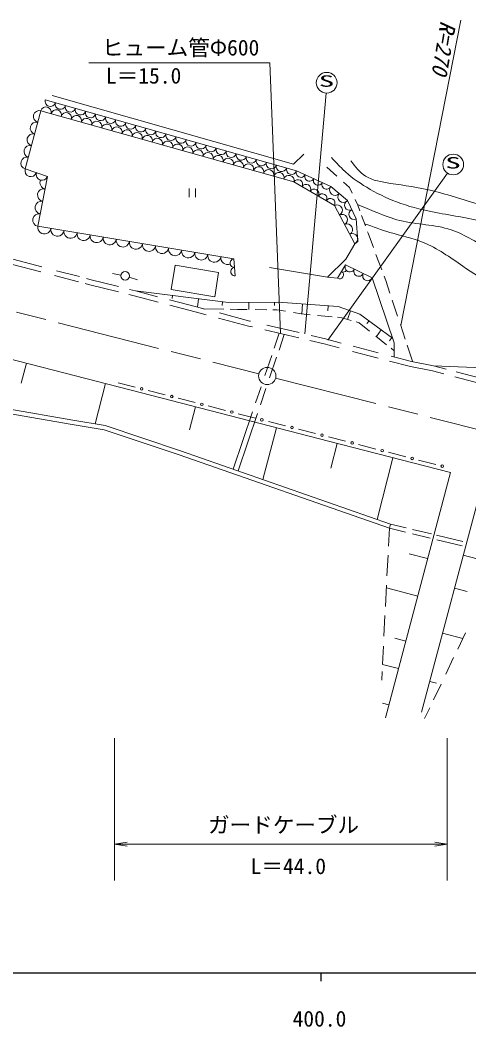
# Model space of a CAD drawing. Units: millimetres, scale not verified. Extents: x 40000 to 680000, y 20000 to 380000.
# Drawn here: x 433152 to 485158, y 198715 to 315483 of the extents above; entities that cross this region are included whole.
import ezdxf
from ezdxf.enums import TextEntityAlignment as Align

# ---------------------------------------------------------------- set-up
doc = ezdxf.new("R2010")
doc.units = ezdxf.units.MM
doc.header["$LTSCALE"] = 1000
doc.linetypes.add('CHAIN', pattern=[18.5, 12, -1.5, 3.5, -1.5])
for name, color, linetype, lineweight in [('M-BGD', 7, 'Continuous', 13), ('M-BMK', 2, 'CHAIN', 13), ('M-BMK-SRVR', 3, 'Continuous', 13), ('M-STR-HTXT', 7, 'Continuous', 13), ('M-STR-STR3', 7, 'Continuous', 13), ('M-STR-STRC', 7, 'Continuous', 13), ('M-TTL-BAND', 7, 'Continuous', 25)]:
    doc.layers.add(name, color=color, linetype=linetype, lineweight=lineweight)
doc.styles.add('ＭＳ ゴシック', font='')
doc.styles.get('ＭＳ ゴシック').set_extended_font_data('MS Gothic')

# ---------------------------------------------------------------- blocks, each defined once
blk = doc.blocks.new('open_arrow')
at = {"color": 0, "linetype": 'Continuous', "lineweight": -2}
blk.add_lwpolyline([(7.5, 1.25), (0, 0), (7.5, -1.25)], dxfattribs=at)

msp = doc.modelspace()

# ---------------------------------------------------------------- linework, layer by layer
at = {"layer": 'M-BGD'}
for p, q in [((436068, 306233), (465191, 298020)), ((464838, 298776), (436874, 306737)), ((433750, 298222), (435564, 304974)), ((435564, 304974), (461714, 297617)), ((466048, 299935), (464838, 298776)), ((436319, 297365), (433750, 298222)), ((465191, 298020), (469172, 296206)), ((469844, 297399), (468695, 298421)), ((435211, 291571), (436319, 297365)), ((461714, 297617), (464889, 296710)), ((464889, 296710), (469575, 293989)), ((471340, 296069), (470648, 296685)), ((452725, 294951), (452725, 295951)), ((453475, 295951), (453475, 294951)), ((469172, 296206), (471086, 294544)), ((471648, 295406), (471340, 296069)), ((471086, 294544), (472094, 292427)), ((472295, 294012), (471989, 294672)), ((469575, 293989), (471943, 289555)), ((472533, 293357), (472295, 294012)), ((472094, 292427), (472296, 289807)), ((473161, 291630), (472722, 292837)), ((457935, 287792), (435211, 291571)), ((473471, 290779), (473418, 290924)), ((474094, 289109), (473471, 290779)), ((472296, 289807), (471943, 289555)), ((471943, 289555), (470885, 287741)), ((435673, 286866), (432299, 287747)), ((458087, 285827), (457935, 287792)), ((470885, 287741), (468769, 285676)), ((475057, 286530), (474390, 288316)), ((435537, 286281), (432255, 287138)), ((440013, 285732), (437366, 286423)), ((444823, 285908), (443843, 286088)), ((450661, 284256), (451113, 287064)), ((451113, 287064), (456157, 286212)), ((456157, 286212), (455705, 283404)), ((468769, 285676), (462067, 286784)), ((469945, 285544), (470865, 287108)), ((470865, 287108), (473933, 285574)), ((439920, 285136), (437141, 285862)), ((441072, 284835), (440674, 284939)), ((441222, 285416), (440859, 285511)), ((444562, 284574), (441222, 285416)), ((445793, 285668), (446743, 285368)), ((468769, 285676), (469945, 285544)), ((473933, 285574), (476510, 278059)), ((475528, 285268), (475333, 285790)), ((476011, 283818), (475528, 285268)), ((444558, 283957), (441072, 284835)), ((446530, 284078), (445843, 284251)), ((446530, 284078), (457316, 282725)), ((449088, 283407), (446530, 284078)), ((455705, 283404), (450661, 284256)), ((446381, 283497), (445748, 283656)), ((449164, 282767), (446381, 283497)), ((453608, 282222), (450476, 283043)), ((450776, 283183), (450821, 283540)), ((453719, 282193), (453841, 283161)), ((456557, 282398), (456609, 282813)), ((457316, 282725), (463071, 282777)), ((459671, 281915), (459663, 282746)), ((462626, 282372), (462623, 282773)), ((463071, 282777), (470028, 282254)), ((476901, 281147), (476284, 283000)), ((453455, 281642), (450484, 282421)), ((454719, 281306), (453455, 281642)), ((454542, 281974), (453608, 282222)), ((456777, 281958), (454438, 282002)), ((459780, 280582), (456255, 281519)), ((458338, 281928), (457500, 281944)), ((459455, 281917), (458338, 281928)), ((461754, 281894), (460399, 281907)), ((462911, 281882), (462420, 281887)), ((463895, 281713), (462911, 281882)), ((465712, 281403), (464830, 281553)), ((465791, 281395), (465879, 282566)), ((468800, 281770), (468843, 282343)), ((470028, 282254), (472540, 281364)), ((471093, 280774), (471440, 281754)), ((459634, 280000), (456159, 280924)), ((459855, 280564), (459780, 280582)), ((466775, 281306), (465712, 281403)), ((469299, 281076), (467616, 281229)), ((470436, 280973), (469952, 281017)), ((471517, 280646), (470436, 280973)), ((472460, 280360), (472092, 280471)), ((473648, 279415), (472460, 280360)), ((472540, 281364), (476325, 278598)), ((473352, 280279), (473586, 280600)), ((460065, 279898), (459634, 280000)), ((465452, 278625), (461531, 279552)), ((465477, 279235), (461749, 280117)), ((463183, 279161), (462597, 277435)), ((474439, 278786), (475006, 279562)), ((477787, 278488), (477219, 280193)), ((463769, 279022), (463155, 277212)), ((468395, 277929), (466729, 278323)), ((468541, 278511), (466885, 278902)), ((470131, 277470), (468395, 277929)), ((470376, 278026), (468541, 278511)), ((475627, 277840), (474392, 278823)), ((475967, 278291), (476238, 278661)), ((476510, 278059), (476510, 276406)), ((474631, 276282), (471664, 277065)), ((474655, 276896), (471745, 277665)), ((476510, 277139), (476155, 277420)), ((478643, 275920), (478026, 277772)), ((447234, 272272), (431750, 276236)), ((433281, 273390), (433871, 275693)), ((462311, 276590), (461519, 274257)), ((478378, 275292), (475980, 275926)), ((478511, 275878), (476146, 276503)), ((481077, 275393), (478511, 275878)), ((480944, 274807), (478378, 275292)), ((482272, 274456), (480944, 274807)), ((489540, 275040), (481077, 275393)), ((482517, 275012), (481077, 275393)), ((487389, 273725), (483685, 274704)), ((441843, 268647), (443046, 273344)), ((444495, 273419), (446487, 272907)), ((487221, 273149), (483533, 274123)), ((468889, 266630), (447234, 272272)), ((447980, 272523), (449971, 272011)), ((461074, 272944), (460443, 271082)), ((461640, 272744), (461000, 270856)), ((451465, 271627), (453456, 271115)), ((439178, 268584), (431621, 269907)), ((439262, 269077), (431715, 270398)), ((452775, 267950), (453478, 270645)), ((454949, 270731), (456940, 270219)), ((460090, 270042), (457837, 263397)), ((460667, 269875), (458403, 263199)), ((458434, 269835), (460425, 269323)), ((442903, 267963), (439178, 268584)), ((443024, 268450), (439262, 269077)), ((461918, 268939), (463909, 268428)), ((451593, 265048), (442903, 267963)), ((451755, 265521), (443024, 268450)), ((461297, 262188), (462863, 268200)), ((465403, 268044), (467394, 267532)), ((468887, 267148), (470878, 266636)), ((483016, 263025), (468889, 266630)), ((469150, 263515), (469880, 266377)), ((472372, 266252), (474363, 265740)), ((476087, 257023), (451755, 265521)), ((475856, 265356), (477847, 264844)), ((475946, 256543), (451593, 265048)), ((474525, 257569), (476351, 264726)), ((479341, 264460), (481332, 263948)), ((475506, 234577), (483016, 263025)), ((486817, 262066), (479674, 235229)), ((476087, 257023), (475946, 256543)), ((477894, 256588), (476087, 257023)), ((475946, 256543), (475841, 254461)), ((477824, 256091), (475946, 256543)), ((480658, 255409), (478608, 255903)), ((480810, 255887), (478640, 256409)), ((484476, 255005), (481426, 255739)), ((484398, 254510), (481433, 255223)), ((475789, 253430), (475668, 251012)), ((478258, 253598), (480380, 253037)), ((488538, 252357), (484518, 253427)), ((475615, 249958), (475490, 247484)), ((475599, 249639), (479230, 248681)), ((484972, 249212), (483501, 249604)), ((475437, 246422), (475317, 244035)), ((484447, 243754), (482109, 244376)), ((483862, 242524), (484770, 244432)), ((475259, 242879), (475154, 240802)), ((476577, 243783), (477848, 243447)), ((475152, 240752), (477007, 240262)), ((482489, 239636), (483398, 241548)), ((475112, 239952), (475059, 238912)), ((481403, 238561), (480617, 238770)), ((481076, 236663), (481938, 238477)), ((475166, 236249), (475897, 236056)), ((480032, 234469), (480618, 235700))]:
    msp.add_line(p, q, dxfattribs=at)
for centre, radius in [((445314, 285820), 500), ((447233, 272715), 150), ((450718, 271819), 150), ((454202, 270923), 150), ((457687, 270027), 150), ((461171, 269131), 150), ((464656, 268236), 150), ((468141, 267340), 150), ((471625, 266444), 150), ((475110, 265548), 150), ((478594, 264652), 150), ((482079, 263756), 150)]:
    msp.add_circle(centre, radius, dxfattribs=at)
for centre, radius, start, end in [((436650, 306069), 605, 164.25118, 344.25118), ((435382, 304299), 699, 74.96218, 254.96218), ((436150, 304808), 609, 344.26286, 164.26286), ((437323, 304478), 609, 344.26286, 164.26286), ((437815, 305741), 605, 164.25118, 344.25118), ((438980, 305412), 605, 164.25118, 344.25118), ((440145, 305084), 605, 164.25118, 344.25118), ((441310, 304755), 605, 164.25118, 344.25118), ((435020, 302948), 699, 74.96218, 254.96218), ((438496, 304147), 609, 344.26286, 164.26286), ((439669, 303817), 609, 344.26286, 164.26286), ((440842, 303486), 609, 344.26286, 164.26286), ((442015, 303156), 609, 344.26286, 164.26286), ((442475, 304427), 605, 164.25118, 344.25118), ((443640, 304098), 605, 164.25118, 344.25118), ((444805, 303770), 605, 164.25118, 344.25118), ((445970, 303441), 605, 164.25118, 344.25118), ((443188, 302825), 609, 344.26286, 164.26286), ((444361, 302495), 609, 344.26286, 164.26286), ((445534, 302164), 609, 344.26286, 164.26286), ((446707, 301834), 609, 344.26286, 164.26286), ((447135, 303112), 605, 164.25118, 344.25118), ((448299, 302784), 605, 164.25118, 344.25118), ((449464, 302455), 605, 164.25118, 344.25118), ((434657, 301598), 699, 74.96218, 254.96218), ((447880, 301503), 609, 344.26286, 164.26286), ((449053, 301173), 609, 344.26286, 164.26286), ((450226, 300842), 609, 344.26286, 164.26286), ((450629, 302127), 605, 164.25118, 344.25118), ((451794, 301798), 605, 164.25118, 344.25118), ((452959, 301470), 605, 164.25118, 344.25118), ((454124, 301141), 605, 164.25118, 344.25118), ((434294, 300247), 699, 74.96218, 254.96218), ((451399, 300511), 609, 344.26286, 164.26286), ((452572, 300181), 609, 344.26286, 164.26286), ((453745, 299850), 609, 344.26286, 164.26286), ((454918, 299520), 609, 344.26286, 164.26286), ((455289, 300813), 605, 164.25118, 344.25118), ((456454, 300484), 605, 164.25118, 344.25118), ((457619, 300156), 605, 164.25118, 344.25118), ((433931, 298897), 699, 74.96218, 254.96218), ((456091, 299189), 609, 344.26286, 164.26286), ((457264, 298859), 609, 344.26286, 164.26286), ((458437, 298528), 609, 344.26286, 164.26286), ((458784, 299827), 605, 164.25118, 344.25118), ((459949, 299499), 605, 164.25118, 344.25118), ((461114, 299170), 605, 164.25118, 344.25118), ((462279, 298842), 605, 164.25118, 344.25118), ((434392, 298008), 677, 161.56505, 341.56505), ((435677, 297579), 677, 161.56505, 341.56505), ((459610, 298198), 609, 344.26286, 164.26286), ((460783, 297867), 609, 344.26286, 164.26286), ((461956, 297537), 609, 344.26286, 164.26286), ((463129, 297206), 609, 344.26286, 164.26286), ((463444, 298513), 605, 164.25118, 344.25118), ((464609, 298185), 605, 164.25118, 344.25118), ((465689, 297794), 547, 155.50143, 335.50143), ((436181, 296641), 737, 157.29392, 259.16992), ((464302, 296876), 609, 344.26286, 164.26286), ((465357, 296438), 542, 329.85861, 149.85861), ((466684, 297340), 547, 155.50143, 335.50143), ((467679, 296887), 547, 155.50143, 335.50143), ((468674, 296433), 547, 155.50143, 335.50143), ((435904, 295192), 737, 79.16992, 259.16992), ((466295, 295894), 542, 329.85861, 149.85861), ((467232, 295350), 542, 329.85861, 149.85861), ((469650, 295791), 634, 139.02826, 319.02826), ((435627, 293744), 737, 79.16992, 259.16992), ((468169, 294806), 542, 329.85861, 149.85861), ((469106, 294261), 542, 329.85861, 149.85861), ((470608, 294959), 634, 139.02826, 319.02826), ((471338, 294015), 586, 115.46335, 295.46335), ((469871, 293435), 628, 298.10627, 118.10627), ((471842, 292956), 586, 115.46335, 295.46335), ((435350, 292295), 737, 79.16992, 259.16992), ((470463, 292327), 628, 298.10627, 118.10627), ((435968, 291445), 768, 170.55828, 350.55828), ((437483, 291193), 768, 170.55828, 350.55828), ((438998, 290941), 768, 170.55828, 350.55828), ((440513, 290689), 768, 170.55828, 350.55828), ((471055, 291218), 628, 298.10627, 118.10627), ((442028, 290437), 768, 170.55828, 350.55828), ((443543, 290185), 768, 170.55828, 350.55828), ((445058, 289933), 768, 170.55828, 350.55828), ((446573, 289681), 768, 170.55828, 350.55828), ((471647, 290110), 628, 298.10627, 118.10627), ((448088, 289429), 768, 170.55828, 350.55828), ((449603, 289177), 768, 170.55828, 350.55828), ((451118, 288926), 768, 170.55828, 350.55828), ((452633, 288674), 768, 170.55828, 350.55828), ((454148, 288422), 768, 170.55828, 350.55828), ((455663, 288170), 768, 170.55828, 350.55828), ((457178, 287918), 768, 170.55828, 293.80913), ((457973, 287301), 493, 94.39871, 274.39871), ((458049, 286318), 493, 94.39871, 274.39871), ((470175, 285935), 454, 239.53446, 59.53446), ((470635, 286717), 454, 239.53446, 321.17954), ((471377, 286853), 572, 153.43495, 333.43495), ((472399, 286341), 572, 153.43495, 333.43495), ((473422, 285830), 572, 153.43495, 333.43495)]:
    msp.add_arc(centre, radius, start, end, dxfattribs=at)
for points, knots in [([(539469, 268396), (536738, 269525), (534008, 270655), (531244, 271707), (528611, 272709), (525948, 273642), (523321, 274630), (521223, 275419), (519149, 276245), (517013, 277015), (514735, 277836), (512387, 278595), (510474, 280015), (509401, 280812), (508465, 281817), (507398, 282630), (505751, 283884), (503793, 284683), (501859, 285476), (499409, 286481), (497000, 287479), (494628, 288630), (492123, 289846), (489661, 291235), (487013, 292015), (485043, 292595), (482970, 292838), (480936, 293245), (479522, 293529), (478125, 293891), (476782, 294399), (475582, 294853), (474423, 295423), (473321, 296092), (472330, 296692), (471385, 297372), (470551, 298169), (470093, 298607), (469668, 299080), (469244, 299553)], [0, 0, 0, 0, 1, 1, 1, 2, 2, 2, 3, 3, 3, 4, 4, 4, 5, 5, 5, 6, 6, 6, 7, 7, 7, 8, 8, 8, 9, 9, 9, 10, 10, 10, 11, 11, 11, 12, 12, 12, 13, 13, 13, 13]), ([(560435, 267471), (557999, 268123), (555563, 268775), (553090, 269246), (549720, 269887), (546281, 270192), (542936, 270938), (540065, 271578), (537263, 272543), (534474, 273476), (531249, 274556), (528041, 275595), (524705, 276476), (521210, 277399), (517574, 278150), (514628, 280092), (512265, 281650), (510345, 283974), (507936, 285476), (506140, 286596), (504072, 287258), (502090, 288092), (499213, 289301), (496518, 290869), (493628, 291938), (491434, 292749), (489128, 293272), (486859, 293938), (484848, 294528), (482867, 295231), (480859, 295707), (479305, 296075), (477734, 296308), (476090, 296553), (475057, 296707), (473994, 296867), (473167, 297399), (472501, 297828), (471988, 298498), (471475, 299169)], [0, 0, 0, 0, 1, 1, 1, 2, 2, 2, 3, 3, 3, 4, 4, 4, 5, 5, 5, 6, 6, 6, 7, 7, 7, 8, 8, 8, 9, 9, 9, 10, 10, 10, 11, 11, 11, 12, 12, 12, 13, 13, 13, 13]), ([(528281, 268672), (526771, 269923), (525262, 271174), (523551, 272015), (521166, 273187), (518391, 273561), (515859, 274476), (512763, 275596), (510031, 277527), (507167, 279169), (504842, 280501), (502430, 281643), (500013, 282784), (498093, 283690), (496171, 284595), (494244, 285476), (492088, 286462), (489926, 287419), (487859, 288630), (486291, 289549), (484776, 290615), (483090, 291169), (481211, 291785), (479117, 291766), (477167, 292245), (476245, 292472), (475354, 292811), (474475, 293169), (473729, 293472), (472990, 293789), (472251, 294106)], [0, 0, 0, 0, 1, 1, 1, 2, 2, 2, 3, 3, 3, 4, 4, 4, 5, 5, 5, 6, 6, 6, 7, 7, 7, 8, 8, 8, 9, 9, 9, 10, 10, 10, 10]), ([(508598, 272588), (506654, 273676), (504710, 274764), (503090, 276245), (502010, 277233), (501074, 278395), (499936, 279322), (499230, 279898), (498447, 280383), (497628, 280784), (495667, 281746), (493503, 282227), (491474, 283015), (488988, 283980), (486704, 285407), (484474, 286938), (482979, 287965), (481508, 289038), (479859, 289707), (478629, 290206), (477300, 290480), (476013, 290861), (475016, 291156), (474044, 291516), (473072, 291875)], [0, 0, 0, 0, 1, 1, 1, 2, 2, 2, 3, 3, 3, 4, 4, 4, 5, 5, 5, 6, 6, 6, 7, 7, 7, 8, 8, 8, 8])]:
    msp.add_open_spline(points, degree=3, knots=knots, dxfattribs=at)
at = {"layer": 'M-BMK'}
for p, q in [((365858, 298613), (460798, 274465)), ((462752, 273968), (507685, 262539))]:
    msp.add_line(p, q, dxfattribs=at)
at = {"layer": 'M-BMK-SRVR'}
msp.add_line((462874, 276382), (462070, 274012), dxfattribs=at)
msp.add_circle((461788, 274210), 1000, dxfattribs=at)
at = {"layer": 'M-STR-HTXT'}
msp.add_line((477290, 280082), (484218, 315483), dxfattribs=at)
at = {"layer": 'M-STR-STR3'}
for p, q in [((462074, 310525), (441128, 310522)), ((463341, 279124), (462074, 310525)), ((444102, 215683), (444102, 232187)), ((482645, 215683), (482645, 232187)), ((482645, 219898), (444102, 219898))]:
    msp.add_line(p, q, dxfattribs=at)
at = {"layer": 'M-STR-STRC'}
for p, q in [((468631, 307024), (466133, 279080)), ((482683, 297740), (468810, 278381))]:
    msp.add_line(p, q, dxfattribs=at)
for centre in [(468680, 308223), (483344, 298742)]:
    msp.add_circle(centre, 1200, dxfattribs=at)
at = {"layer": 'M-TTL-BAND'}
for p, q in [((40000, 205000), (579000, 205000)), ((468000, 205000), (468000, 204000))]:
    msp.add_line(p, q, dxfattribs=at)

# ---------------------------------------------------------------- block references
at = {"layer": 'M-STR-STR3', "xscale": 193, "yscale": 193}
msp.add_blockref('open_arrow', (444102, 219898), dxfattribs=at)
at = {"layer": 'M-STR-STR3', "xscale": 193, "yscale": 193, "rotation": 180}
msp.add_blockref('open_arrow', (482645, 219898), dxfattribs=at)

# ---------------------------------------------------------------- texts
at = {"layer": 'M-STR-HTXT', "style": 'ＭＳ ゴシック', "oblique": 15}
msp.add_text('R=270', height=1833, rotation=260.433, dxfattribs=at).set_placement((481354, 315557), align=Align.BOTTOM_LEFT)
at = {"layer": 'M-STR-STR3', "style": 'ＭＳ ゴシック'}
for s, p in [('ヒューム管Φ600', (442629, 310831)), ('L＝15.0', (443096, 307574)), ('ガードケーブル', (454931, 220673)), ('L＝44.0', (459873, 215883))]:
    msp.add_text(s, height=1833, dxfattribs=at).set_placement(p, align=Align.BOTTOM_LEFT)
at = {"layer": 'M-STR-STRC', "style": 'ＭＳ ゴシック', "width": 2}
for p in [(467761, 307361), (482425, 297879)]:
    msp.add_text('S', height=1320, dxfattribs=at).set_placement(p, align=Align.BOTTOM_LEFT)
at = {"layer": 'M-TTL-BAND', "style": 'ＭＳ ゴシック'}
msp.add_text('400.0', height=1833, dxfattribs=at).set_placement((467844, 198195), align=Align.BOTTOM_CENTER)

doc.saveas('drawing.dxf')
